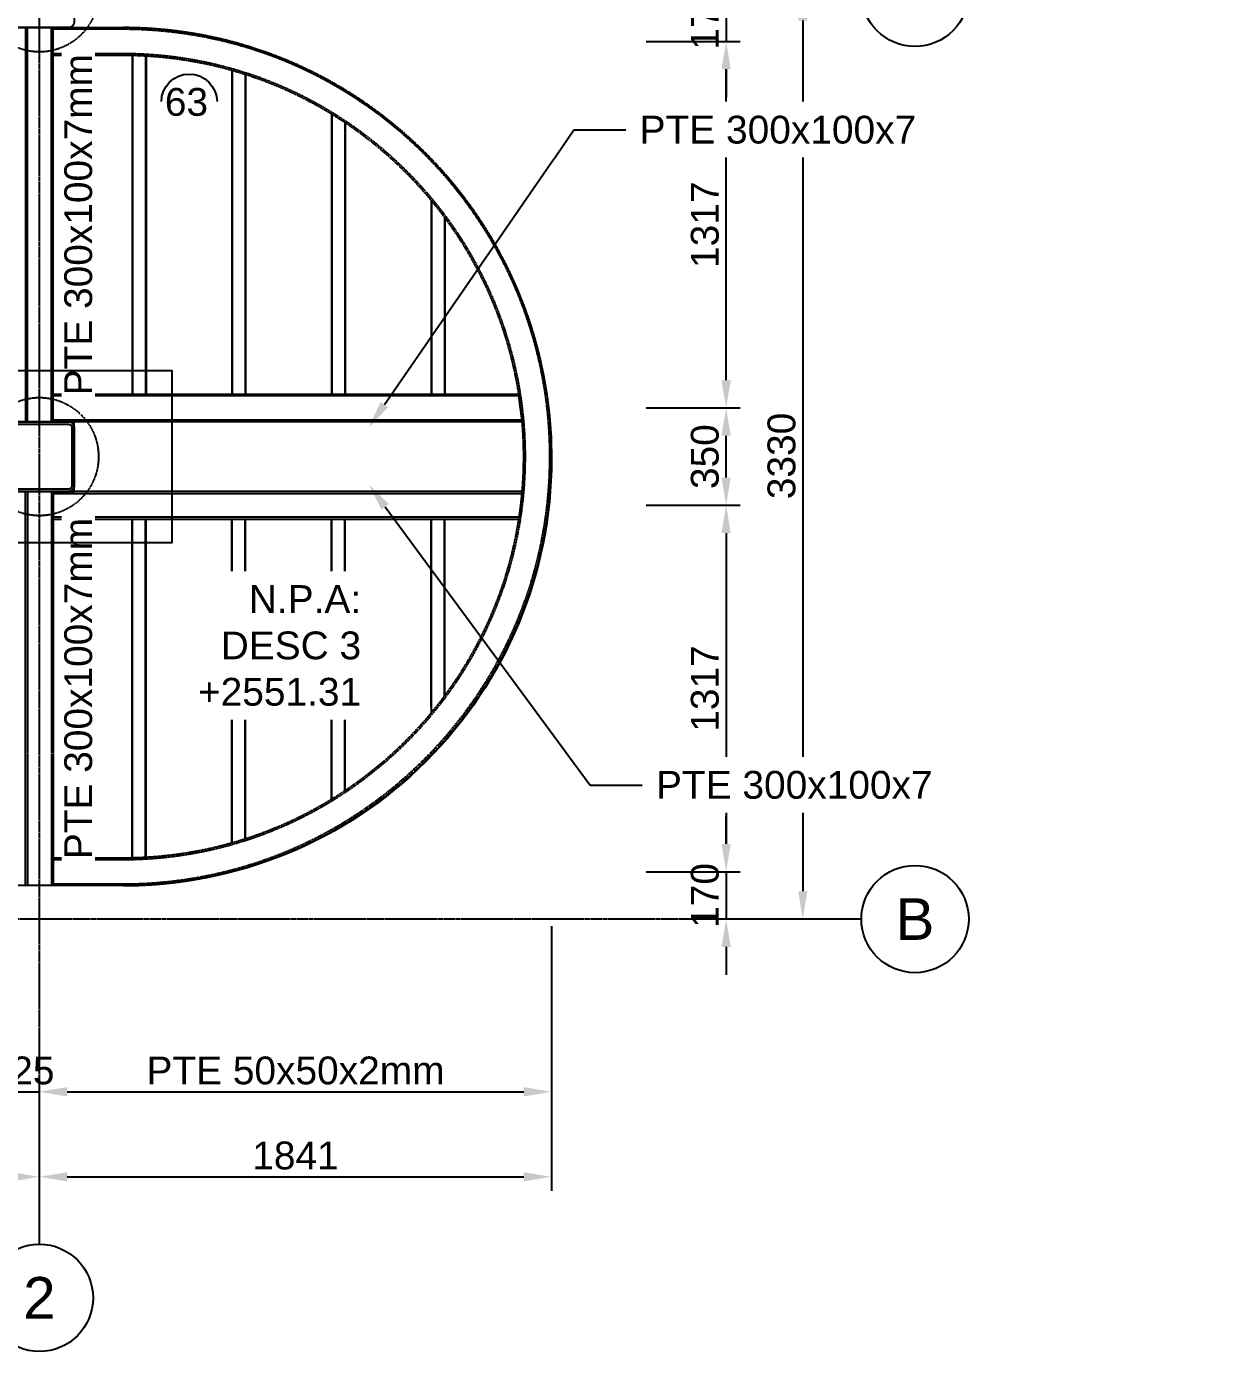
# Model space of a CAD drawing. Header units: millimetres. Extents: x -59786 to 1889966, y -10432 to 69447.
# Drawn here: x 30329 to 34598, y 16875 to 21639 of the extents above; entities that cross this region are included whole.
import ezdxf
from ezdxf import colors
from ezdxf.entities.mleader import LeaderData, LeaderLine
from ezdxf.enums import TextEntityAlignment as Align
from ezdxf.math import Vec2, Vec3

# ---------------------------------------------------------------- set-up
doc = ezdxf.new("R2010")
doc.units = ezdxf.units.MM
doc.header["$LTSCALE"] = 0.2
doc.linetypes.add('CENTER', pattern=[50.8, 31.75, -6.35, 6.35, -6.35])
doc.linetypes.add('HIDDEN', pattern=[9.525, 6.35, -3.175])
for name, color, linetype in [('EE-5', 7, 'Continuous'), ('EE-TEXTO 1', 4, 'Continuous'), ('SIM-COTAS', 1, 'Continuous'), ('SIM-EJES', 8, 'CENTER'), ('SIM-OCULTOS', 8, 'HIDDEN'), ('SIM-PELDAÑOS', 5, 'Continuous'), ('SIM-PTE 250x250x8mm', 51, 'Continuous')]:
    doc.layers.add(name, color=color, linetype=linetype)
doc.styles.add('ARIAL EE', font='arial.ttf')
doc.styles.get("Standard").update_dxf_attribs({"font": 'arial.ttf'})
doc.dimstyles.new('EE 1_STANDAR', dxfattribs={"dimtxt": 2, "dimasz": 2, "dimexe": 1, "dimexo": 0.5, "dimgap": 0.5, "dimtad": 1, "dimdec": 0, "dimdsep": 46, "dimtxsty": 'ARIAL EE', "dimcen": 1.5, "dimclrd": 256, "dimclre": 256, "dimclrt": 2, "dimadec": 0, "dimazin": 0, "dimtfac": 1, "dimtdec": 0, "dimtix": 1, "dimtmove": 0, "dimatfit": 2, "dimfxl": 1, "dimlwd": -1, "dimlwe": -1, "dimarcsym": 0})

# ---------------------------------------------------------------- blocks, each defined once
blk = doc.blocks.new('PELDAÑOS')
at = {"layer": 'EE-5'}
blk.add_circle((0, 0), 2, dxfattribs=at)
at = {"layer": 'EE-TEXTO 1', "style": 'ARIAL EE', "flags": 4}
blk.add_attdef('PELDAÑO', text='', height=2, dxfattribs=at).set_placement((-0.2, 0), align=Align.MIDDLE_CENTER)
blk = doc.blocks.new('*D248')
at = {"layer": 'SIM-COTAS', "transparency": 16777216}
for p, q in [((25925, 17292.1), (25925, 17553.1)), ((30375, 17292.1), (30375, 17553.1)), ((26025, 17503.1), (30275, 17503.1))]:
    blk.add_line(p, q, dxfattribs=at)
for points in [[(26025, 17519.7), (26025, 17486.4), (25925, 17503.1)], [(30275, 17519.7), (30275, 17486.4), (30375, 17503.1)]]:
    blk.add_solid(points, dxfattribs=at)
at = {"layer": 'SIM-COTAS', "color": 2, "transparency": 16777216, "insert": (28150, 17579.1), "char_height": 100, "attachment_point": 5, "style": 'ARIAL EE'}
blk.add_mtext('4450', dxfattribs=at)
blk = doc.blocks.new('*D249')
at = {"layer": 'SIM-COTAS', "transparency": 16777216}
for p, q in [((33304.1, 21759.7), (33068.6, 21759.7)), ((33118.6, 21659.7), (33118.6, 18529.7)), ((33304.1, 18429.7), (33068.6, 18429.7))]:
    blk.add_line(p, q, dxfattribs=at)
for points in [[(33101.9, 21659.7), (33135.2, 21659.7), (33118.6, 21759.7)], [(33101.9, 18529.7), (33135.2, 18529.7), (33118.6, 18429.7)]]:
    blk.add_solid(points, dxfattribs=at)
at = {"layer": 'SIM-COTAS', "color": 2, "transparency": 16777216, "insert": (33042.5, 20094.7), "char_height": 100, "attachment_point": 5, "rotation": 90, "style": 'ARIAL EE'}
blk.add_mtext('3330', dxfattribs=at)
blk = doc.blocks.new('*D250')
at = {"layer": 'SIM-COTAS', "transparency": 16777216}
for p, q in [((32215.6, 18404.7), (32215.6, 17453.1)), ((30375, 17292.1), (30375, 17553.1)), ((30475, 17503.1), (32115.6, 17503.1))]:
    blk.add_line(p, q, dxfattribs=at)
for points in [[(30475, 17519.7), (30475, 17486.4), (30375, 17503.1)], [(32115.6, 17519.7), (32115.6, 17486.4), (32215.6, 17503.1)]]:
    blk.add_solid(points, dxfattribs=at)
at = {"layer": 'SIM-COTAS', "color": 2, "transparency": 16777216, "insert": (31295.3, 17579.1), "char_height": 100, "attachment_point": 5, "style": 'ARIAL EE'}
blk.add_mtext('1841', dxfattribs=at)
blk = doc.blocks.new('*D251')
at = {"layer": 'SIM-COTAS', "transparency": 16777216}
for p, q in [((32843.1, 21859.7), (32843.1, 21959.7)), ((33304.1, 21759.7), (32793.1, 21759.7)), ((32843.1, 21759.7), (32843.1, 21584.7)), ((32555.7, 21584.7), (32893.1, 21584.7)), ((32843.1, 21484.7), (32843.1, 21384.7))]:
    blk.add_line(p, q, dxfattribs=at)
for points in [[(32826.4, 21859.7), (32859.7, 21859.7), (32843.1, 21759.7)], [(32826.4, 21484.7), (32859.7, 21484.7), (32843.1, 21584.7)]]:
    blk.add_solid(points, dxfattribs=at)
at = {"layer": 'SIM-COTAS', "color": 2, "transparency": 16777216, "insert": (32767, 21672.2), "char_height": 100, "attachment_point": 5, "rotation": 90, "style": 'ARIAL EE'}
blk.add_mtext('175', dxfattribs=at)
blk = doc.blocks.new('*D252')
at = {"layer": 'SIM-COTAS', "transparency": 16777216}
for p, q in [((32555.7, 19917.2), (32893.1, 19917.2)), ((32843.1, 19817.2), (32843.1, 18699.8)), ((32555.7, 18599.8), (32893.1, 18599.8))]:
    blk.add_line(p, q, dxfattribs=at)
for points in [[(32826.4, 19817.2), (32859.7, 19817.2), (32843.1, 19917.2)], [(32826.4, 18699.8), (32859.7, 18699.8), (32843.1, 18599.8)]]:
    blk.add_solid(points, dxfattribs=at)
at = {"layer": 'SIM-COTAS', "color": 2, "transparency": 16777216, "insert": (32767, 19258.5), "char_height": 100, "attachment_point": 5, "rotation": 90, "style": 'ARIAL EE'}
blk.add_mtext('1317', dxfattribs=at)
blk = doc.blocks.new('*D253')
at = {"layer": 'SIM-COTAS', "transparency": 16777216}
for p, q in [((32843.1, 18699.8), (32843.1, 18799.8)), ((32555.7, 18599.8), (32893.1, 18599.8)), ((32843.1, 18599.8), (32843.1, 18429.7)), ((33304.1, 18429.7), (32793.1, 18429.7)), ((32843.1, 18329.7), (32843.1, 18229.7))]:
    blk.add_line(p, q, dxfattribs=at)
for points in [[(32826.4, 18699.8), (32859.7, 18699.8), (32843.1, 18599.8)], [(32826.4, 18329.7), (32859.7, 18329.7), (32843.1, 18429.7)]]:
    blk.add_solid(points, dxfattribs=at)
at = {"layer": 'SIM-COTAS', "color": 2, "transparency": 16777216, "insert": (32767, 18514.7), "char_height": 100, "attachment_point": 5, "rotation": 90, "style": 'ARIAL EE'}
blk.add_mtext('170', dxfattribs=at)
blk = doc.blocks.new('*D270')
at = {"layer": 'SIM-COTAS', "transparency": 16777216}
for p, q in [((30250, 18404.7), (30250, 17758.7)), ((30375, 17285.7), (30375, 17858.7)), ((30150, 17808.7), (30050, 17808.7)), ((30250, 17808.7), (30375, 17808.7)), ((30475, 17808.7), (30575, 17808.7))]:
    blk.add_line(p, q, dxfattribs=at)
for points in [[(30150, 17825.4), (30150, 17792.1), (30250, 17808.7)], [(30475, 17825.4), (30475, 17792.1), (30375, 17808.7)]]:
    blk.add_solid(points, dxfattribs=at)
at = {"layer": 'SIM-COTAS', "color": 2, "transparency": 16777216, "insert": (30312.5, 17884.8), "char_height": 100, "attachment_point": 5, "style": 'ARIAL EE'}
blk.add_mtext('125', dxfattribs=at)
blk = doc.blocks.new('*D272')
at = {"layer": 'SIM-COTAS', "transparency": 16777216}
for p, q in [((32555.7, 20267.2), (32893.1, 20267.2)), ((32843.1, 20017.2), (32843.1, 20167.2)), ((32555.7, 19917.2), (32893.1, 19917.2))]:
    blk.add_line(p, q, dxfattribs=at)
for points in [[(32826.4, 20167.2), (32859.7, 20167.2), (32843.1, 20267.2)], [(32826.4, 20017.2), (32859.7, 20017.2), (32843.1, 19917.2)]]:
    blk.add_solid(points, dxfattribs=at)
at = {"layer": 'SIM-COTAS', "color": 2, "transparency": 16777216, "insert": (32767, 20092.2), "char_height": 100, "attachment_point": 5, "rotation": 90, "style": 'ARIAL EE'}
blk.add_mtext('350', dxfattribs=at)
blk = doc.blocks.new('*D273')
at = {"layer": 'SIM-COTAS', "transparency": 16777216}
for p, q in [((32555.7, 21584.7), (32893.1, 21584.7)), ((32843.1, 20367.2), (32843.1, 21484.7)), ((32555.7, 20267.2), (32893.1, 20267.2))]:
    blk.add_line(p, q, dxfattribs=at)
for points in [[(32826.4, 21484.7), (32859.7, 21484.7), (32843.1, 21584.7)], [(32826.4, 20367.2), (32859.7, 20367.2), (32843.1, 20267.2)]]:
    blk.add_solid(points, dxfattribs=at)
at = {"layer": 'SIM-COTAS', "color": 2, "transparency": 16777216, "insert": (32767, 20926), "char_height": 100, "attachment_point": 5, "rotation": 90, "style": 'ARIAL EE'}
blk.add_mtext('1317', dxfattribs=at)
blk = doc.blocks.new('*D274')
at = {"layer": 'SIM-COTAS', "transparency": 16777216}
for p, q in [((32215.6, 18404.7), (32215.6, 17758.7)), ((30375, 17285.7), (30375, 17858.7)), ((30475, 17808.7), (32115.6, 17808.7))]:
    blk.add_line(p, q, dxfattribs=at)
for points in [[(30475, 17825.4), (30475, 17792.1), (30375, 17808.7)], [(32115.6, 17825.4), (32115.6, 17792.1), (32215.6, 17808.7)]]:
    blk.add_solid(points, dxfattribs=at)
at = {"layer": 'SIM-COTAS', "color": 2, "transparency": 16777216, "insert": (31295.3, 17884.8), "char_height": 100, "attachment_point": 5, "style": 'ARIAL EE'}
blk.add_mtext('PTE 50x50x2mm', dxfattribs=at)
blk = doc.blocks.new('ITEM_1')
at = {"layer": 'EE-5'}
blk.add_circle((0, 0), 3.857, dxfattribs=at)
at = {"layer": 'EE-TEXTO 1', "style": 'ARIAL EE', "flags": 4}
blk.add_attdef('EJE', text='', height=3, dxfattribs=at).set_placement((0.001, -0.001), align=Align.MIDDLE_CENTER)
blk = doc.blocks.new('*D305')
at = {"layer": 'SIM-COTAS', "color": 2, "transparency": 16777216, "insert": (30515.1, 19258.5), "char_height": 100, "attachment_point": 5, "rotation": 90, "style": 'ARIAL EE', "bg_fill": 3, "box_fill_scale": 1.1, "bg_fill_color": 256, "bg_fill_true_color": 13158600, "bg_fill_transparency": 0}
blk.add_mtext('PTE 300x100x7mm', dxfattribs=at)
blk = doc.blocks.new('*D306')
at = {"layer": 'SIM-COTAS', "color": 2, "transparency": 16777216, "insert": (30515.1, 20926), "char_height": 100, "attachment_point": 5, "rotation": 90, "style": 'ARIAL EE', "bg_fill": 3, "box_fill_scale": 1.1, "bg_fill_color": 256, "bg_fill_true_color": 13158600, "bg_fill_transparency": 0}
blk.add_mtext('PTE 300x100x7mm', dxfattribs=at)

msp = doc.modelspace()

# ---------------------------------------------------------------- linework, layer by layer
at = {"layer": 'SIM-EJES'}
msp.add_line((33329.111, 18429.656), (22894.413, 18429.656), dxfattribs=at)
at = {"layer": 'SIM-PTE 250x250x8mm'}
msp.add_lwpolyline([(30480.245, 21634.656), (30269.745, 21634.656, -0.41421356), (30249.995, 21654.406), (30249.995, 21864.906, -0.41421356), (30269.745, 21884.656), (30480.245, 21884.656, -0.41421356), (30499.995, 21864.906), (30499.995, 21654.406, -0.41421356)], format="xyb", close=True, dxfattribs=at)

# ---------------------------------------------------------------- block references
ref = msp.add_blockref('PELDAÑOS', (30913.359, 21367.584), dxfattribs=dict(xscale=50, yscale=50, zscale=50))
ref.add_attrib('PELDAÑO', '63', dxfattribs={"layer": 'EE-TEXTO 1', "height": 100, "style": 'ARIAL EE'}).set_placement((30903.381, 21367.584), align=Align.MIDDLE_CENTER)
at = {"layer": 'SIM-COTAS'}
ref = msp.add_blockref('ITEM_1', (33521.968, 21759.656), dxfattribs=dict(at, xscale=50.00000000000001, yscale=50.00000000000001, zscale=50.00000000000001, rotation=179.9999999999999))
ref.add_attrib('EJE', 'A', dxfattribs={"layer": 'EE-TEXTO 1', "height": 150, "style": 'ARIAL EE', "flags": 4}).set_placement((33521.901, 21759.7), align=Align.MIDDLE_CENTER)
ref = msp.add_blockref('ITEM_1', (33521.968, 18429.656), dxfattribs=dict(at, xscale=50.00000000000001, yscale=50.00000000000001, zscale=50.00000000000001, rotation=179.9999999999999))
ref.add_attrib('EJE', 'B', dxfattribs={"layer": 'EE-TEXTO 1', "height": 150, "style": 'ARIAL EE', "flags": 4}).set_placement((33521.901, 18429.7), align=Align.MIDDLE_CENTER)
ref = msp.add_blockref('ITEM_1', (30374.995, 17067.837), dxfattribs=dict(at, xscale=50.00000000000001, yscale=50.00000000000001, zscale=50.00000000000001, rotation=179.9999999999999))
ref.add_attrib('EJE', '2', dxfattribs={"layer": 'EE-TEXTO 1', "height": 150, "style": 'ARIAL EE', "flags": 4}).set_placement((30374.928, 17067.881), align=Align.MIDDLE_CENTER)

# ---------------------------------------------------------------- dimensions: what is measured, and where the dimension line sits
for base, p1, p2, picture, middle in [((30374.995, 17808.749), (30249.995, 18429.656), (30374.995, 17260.694), '*D270', (30312.495, 17884.806)), ((32215.58, 17503.052), (30374.995, 17267.122), (32215.58, 18429.656), '*D250', (31295.287, 17579.109)), ((30374.995, 17503.052), (25924.995, 17267.122), (30374.995, 17267.122), '*D248', (28149.995, 17579.109))]:
    dim = msp.add_linear_dim(base=base, p1=p1, p2=p2, dimstyle='EE 1_STANDAR', dxfattribs=at)
    dim.commit()
    dim.dimension.update_dxf_attribs({"geometry": picture, "text_midpoint": middle})
dim = msp.add_linear_dim(base=(32215.58, 17808.749), p1=(30374.995, 17260.694), p2=(32215.58, 18429.656), text='PTE 50x50x2mm', dimstyle='EE 1_STANDAR', dxfattribs=at)
dim.commit()
dim.dimension.update_dxf_attribs({"geometry": '*D274', "text_midpoint": (31295.287, 17884.806)})

# ---------------------------------------------------------------- leaders
at = {"layer": 'SIM-COTAS', "linetype": 'Continuous'}
ml = msp.add_multileader_mtext('Standard', dxfattribs=at)
ml.set_content('{\\C2;PTE 300x100x7}', color=256)
ml.set_leader_properties()
ml.build(insert=Vec2(0, 0))
ml.multileader.update_dxf_attribs({"dogleg_length": 3.724, "arrow_head_size": 100, "scale": 50})
ctx = ml.context
ctx.base_point, ctx.scale, ctx.char_height, ctx.arrow_head_size, ctx.landing_gap_size, ctx.plane_origin = Vec3(20507.888, 18911.413), 50, 100, 100, 50, Vec3(16048.145, 36223.621)
notes = []
notes.append((ctx, [(0, (1, 1, 0), (20321.71, 18911.413), (1, 0), 186.178, [(0, [(19524.919, 19992.562)], 0, [])])]))
ctx.mtext.insert, ctx.mtext.width, ctx.mtext.defined_height, ctx.mtext.flow_direction = Vec3(20557.888, 18962.299), 1016.98636, 822.189, 5
ctx.mtext.has_bg_fill, ctx.mtext.bg_color, ctx.mtext.bg_scale_factor, ctx.mtext.bg_transparency, ctx.mtext.use_window_bg_color = 1, -1073741824, 1.5, 0, 1
for ctx, leaders in notes:
    for number, flags, end, landing, length, lines in leaders:
        leader = LeaderData()
        leader.index, (leader.has_last_leader_line, leader.has_dogleg_vector, leader.attachment_direction) = number, flags
        leader.last_leader_point, leader.dogleg_vector, leader.dogleg_length = Vec3(end), Vec3(landing), length
        for number, points, colour, breaks in lines:
            line = LeaderLine()
            line.index, line.vertices, line.color, line.breaks = number, Vec3.list(points), colors.encode_raw_color(colour), breaks
            leader.lines.append(line)
        ctx.leaders.append(leader)

# ---------------------------------------------------------------- next in the draw order: dimensions: what is measured, and where the dimension line sits
at = {"layer": 'SIM-COTAS'}
dim = msp.add_linear_dim(base=(32843.057, 18429.656), p1=(32530.724, 18599.835), p2=(33329.111, 18429.656), angle=90, dimstyle='EE 1_STANDAR', dxfattribs=at)
dim.commit()
dim.dimension.update_dxf_attribs({"geometry": '*D253', "text_midpoint": (32767, 18514.746)})

# ---------------------------------------------------------------- next in the draw order: leaders
at = {"layer": 'SIM-COTAS', "linetype": 'Continuous'}
ml = msp.add_multileader_mtext('Standard', dxfattribs=at)
ml.set_content('{\\C2;PTE 300x100x7}', color=256)
ml.set_leader_properties()
ml.build(insert=Vec2(0, 0))
ml.multileader.update_dxf_attribs({"dogleg_length": 3.724, "arrow_head_size": 100, "scale": 50})
ctx = ml.context
ctx.base_point, ctx.scale, ctx.char_height, ctx.arrow_head_size, ctx.landing_gap_size, ctx.plane_origin = Vec3(20448.965, 21266.931), 50, 100, 100, 50, Vec3(16048.145, 3965.691)
notes = []
notes.append((ctx, [(0, (1, 1, 0), (20262.788, 21266.931), (1, 0), 186.178, [(0, [(19524.919, 20196.75)], 0, [])])]))
ctx.mtext.insert, ctx.mtext.rotation, ctx.mtext.width, ctx.mtext.defined_height, ctx.mtext.flow_direction = Vec3(20498.965, 21317.818), 6.28318531, 1006.96264, 822.189, 5
ctx.mtext.has_bg_fill, ctx.mtext.bg_color, ctx.mtext.bg_scale_factor, ctx.mtext.bg_transparency, ctx.mtext.use_window_bg_color = 1, -1073741824, 1.5, 0, 1
ml = msp.add_multileader_mtext('Standard', dxfattribs=at)
ml.set_content('{\\C2;PTE 300x100x7}', color=256)
ml.set_leader_properties()
ml.build(insert=Vec2(0, 0))
ml.multileader.update_dxf_attribs({"dogleg_length": 0.0025, "arrow_head_size": 100, "scale": 50})
ctx = ml.context
ctx.base_point, ctx.scale, ctx.char_height, ctx.arrow_head_size, ctx.landing_gap_size, ctx.plane_origin = Vec3(8288.146, 18924.61), 50, 100, 100, 50, Vec3(4001.224, 36223.621)
notes.append((ctx, [(0, (1, 1, 0), (8101.968, 18924.61), (1, 0), 186.178, [(0, [(7477.998, 19867.246)], 0, [])])]))
ctx.mtext.insert, ctx.mtext.width, ctx.mtext.defined_height, ctx.mtext.flow_direction = Vec3(8338.146, 18975.497), 994.35046, 411.095, 5
ctx.mtext.has_bg_fill, ctx.mtext.bg_color, ctx.mtext.bg_scale_factor, ctx.mtext.bg_transparency, ctx.mtext.use_window_bg_color = 1, -1073741824, 1.5, 0, 1
for ctx, leaders in notes:
    for number, flags, end, landing, length, lines in leaders:
        leader = LeaderData()
        leader.index, (leader.has_last_leader_line, leader.has_dogleg_vector, leader.attachment_direction) = number, flags
        leader.last_leader_point, leader.dogleg_vector, leader.dogleg_length = Vec3(end), Vec3(landing), length
        for number, points, colour, breaks in lines:
            line = LeaderLine()
            line.index, line.vertices, line.color, line.breaks = number, Vec3.list(points), colors.encode_raw_color(colour), breaks
            leader.lines.append(line)
        ctx.leaders.append(leader)

# ---------------------------------------------------------------- next in the draw order: linework, layer by layer
at = {"layer": 'SIM-OCULTOS'}
for p, q in [((30331.995, 19967.246, 3.862), (30331.995, 18549.835)), ((30417.995, 19967.249, 8.264), (30417.995, 18549.839, 4.402)), ((30708.112, 18650.257), (30708.112, 19867.246, 3.862)), ((30710.112, 18650.306), (30710.112, 19867.246, 3.862)), ((30756.112, 18652.22), (30756.112, 19867.246, 3.862)), ((30758.112, 18652.337), (30758.112, 19867.246, 3.862)), ((31066.229, 18704.421), (31066.229, 19867.246, 3.862)), ((31068.229, 18704.989), (31068.229, 19867.246, 3.862)), ((31114.229, 18718.922), (31114.229, 19867.246, 3.862)), ((31116.229, 18719.566), (31116.229, 19867.246, 3.862)), ((31424.346, 18860.871), (31424.346, 19867.246, 3.862)), ((31426.346, 18862.093), (31426.346, 19867.246, 3.862)), ((31472.346, 18891.468), (31472.346, 19867.246, 3.862)), ((31474.346, 18892.801), (31474.346, 19867.246, 3.862))]:
    msp.add_line(p, q, dxfattribs=at)
msp.add_lwpolyline([(30424.995, 19967.246), (30424.995, 18549.835), (30324.995, 18549.835), (30324.995, 19967.246)], close=True, dxfattribs=at)
at = {"layer": 'SIM-PTE 250x250x8mm'}
for points in [[(30480.245, 19967.246), (30269.745, 19967.246, -0.41421356), (30249.995, 19986.996), (30249.995, 20197.496, -0.41421356), (30269.745, 20217.246), (30480.245, 20217.246, -0.41421356), (30499.995, 20197.496), (30499.995, 19986.996, -0.41421356)], [(30480.245, 19975.246), (30269.745, 19975.246, -0.41421356), (30257.995, 19986.996), (30257.995, 20197.496, -0.41421356), (30269.745, 20209.246), (30480.245, 20209.246, -0.41421356), (30491.995, 20197.496), (30491.995, 19986.996, -0.41421356)]]:
    msp.add_lwpolyline(points, format="xyb", close=True, dxfattribs=at)

# ---------------------------------------------------------------- next in the draw order: dimensions: what is measured, and where the dimension line sits
at = {"layer": 'SIM-COTAS'}
for base, p2, picture, middle in [((32843.057, 20267.246), (32530.724, 20267.246), '*D272', (32766.966, 20092.246)), ((32843.057, 18599.835), (32530.724, 18599.835), '*D252', (32766.966, 19258.541))]:
    dim = msp.add_linear_dim(base=base, p1=(32530.724, 19917.246), p2=p2, angle=90, dimstyle='EE 1_STANDAR', dxfattribs=at)
    dim.commit()
    dim.dimension.update_dxf_attribs({"geometry": picture, "text_midpoint": middle})

# ---------------------------------------------------------------- next in the draw order: leaders
at = {"layer": 'SIM-COTAS', "linetype": 'Continuous'}
ml = msp.add_multileader_mtext('Standard', dxfattribs=at)
ml.set_content('{\\C2;PTE 300x100x7}', color=256)
ml.set_leader_properties()
ml.build(insert=Vec2(0, 0))
ml.multileader.update_dxf_attribs({"dogleg_length": 0.0025, "arrow_head_size": 100, "scale": 50})
ctx = ml.context
ctx.base_point, ctx.scale, ctx.char_height, ctx.arrow_head_size, ctx.landing_gap_size, ctx.plane_origin = Vec3(8376.408, 21261.81), 50, 100, 100, 50, Vec3(4001.224, 3965.691)
notes = []
notes.append((ctx, [(0, (1, 1, 0), (8190.23, 21261.81), (1, 0), 186.178, [(0, [(7477.998, 20317.246)], 0, [])])]))
ctx.mtext.insert, ctx.mtext.rotation, ctx.mtext.width, ctx.mtext.defined_height, ctx.mtext.flow_direction = Vec3(8426.408, 21312.697), 6.28318531, 994.35046, 411.095, 5
ctx.mtext.has_bg_fill, ctx.mtext.bg_color, ctx.mtext.bg_scale_factor, ctx.mtext.bg_transparency, ctx.mtext.use_window_bg_color = 1, -1073741824, 1.5, 0, 1
for ctx, leaders in notes:
    for number, flags, end, landing, length, lines in leaders:
        leader = LeaderData()
        leader.index, (leader.has_last_leader_line, leader.has_dogleg_vector, leader.attachment_direction) = number, flags
        leader.last_leader_point, leader.dogleg_vector, leader.dogleg_length = Vec3(end), Vec3(landing), length
        for number, points, colour, breaks in lines:
            line = LeaderLine()
            line.index, line.vertices, line.color, line.breaks = number, Vec3.list(points), colors.encode_raw_color(colour), breaks
            leader.lines.append(line)
        ctx.leaders.append(leader)

# ---------------------------------------------------------------- next in the draw order: linework, layer by layer
at = {"layer": 'SIM-EJES'}
msp.add_line((30374.995, 17260.694), (30374.995, 26567.979), dxfattribs=at)
at = {"layer": 'SIM-OCULTOS'}
for p, q in [((30331.995, 20217.246, 3.862), (30331.995, 21634.656)), ((30417.995, 20217.242, 8.264), (30417.995, 21634.653, 4.402)), ((30708.112, 21534.235), (30708.112, 20317.246, 3.862)), ((30710.112, 21534.185), (30710.112, 20317.246, 3.862)), ((30756.112, 21532.271), (30756.112, 20317.246, 3.862)), ((30758.112, 21532.155), (30758.112, 20317.246, 3.862)), ((31066.229, 21480.07), (31066.229, 20317.246, 3.862)), ((31068.229, 21479.502), (31068.229, 20317.246, 3.862)), ((31114.229, 21465.57), (31114.229, 20317.246, 3.862)), ((31116.229, 21464.926), (31116.229, 20317.246, 3.862)), ((31424.346, 21323.621), (31424.346, 20317.246, 3.862)), ((31426.346, 21322.399), (31426.346, 20317.246, 3.862)), ((31472.346, 21293.024), (31472.346, 20317.246, 3.862)), ((31474.346, 21291.69), (31474.346, 20317.246, 3.862))]:
    msp.add_line(p, q, dxfattribs=at)
msp.add_lwpolyline([(30424.995, 20217.246), (30424.995, 21634.656), (30324.995, 21634.656), (30324.995, 20217.246)], close=True, dxfattribs=at)

# ---------------------------------------------------------------- next in the draw order: dimensions: what is measured, and where the dimension line sits
at = {"layer": 'SIM-COTAS'}
dim = msp.add_linear_dim(base=(32843.057, 21584.656), p1=(33329.111, 21759.656), p2=(32530.724, 21584.656), angle=90, dimstyle='EE 1_STANDAR', dxfattribs=at)
dim.commit()
dim.dimension.update_dxf_attribs({"geometry": '*D251', "text_midpoint": (32843.057, 21672.156), "dimtype": 160})
for base, p1, p2, picture, middle in [((33118.58, 18429.656), (33329.111, 21759.656), (33329.111, 18429.656), '*D249', (33042.489, 20094.656)), ((32843.057, 21584.656), (32530.724, 20267.246), (32530.724, 21584.656), '*D273', (32766.966, 20925.951))]:
    dim = msp.add_linear_dim(base=base, p1=p1, p2=p2, angle=90, dimstyle='EE 1_STANDAR', dxfattribs=at)
    dim.commit()
    dim.dimension.update_dxf_attribs({"geometry": picture, "text_midpoint": middle})

# ---------------------------------------------------------------- next in the draw order: leaders
at = {"layer": 'SIM-COTAS', "linetype": 'Continuous'}
ml = msp.add_multileader_mtext('Standard', dxfattribs=at)
ml.set_content('{\\C2;COLUMNA\\P\\A1;PTE 250x250x8mm}', color=256)
ml.set_leader_properties()
ml.build(insert=Vec2(0, 0))
ml.multileader.update_dxf_attribs({"dogleg_length": 0.0025, "arrow_head_size": 100, "scale": 50})
ctx = ml.context
ctx.base_point, ctx.scale, ctx.char_height, ctx.arrow_head_size, ctx.landing_gap_size, ctx.plane_origin = Vec3(2387.435, 20493.216), 50, 100, 100, 50, Vec3(-2063.969, 37668.534)
notes = []
notes.append((ctx, [(0, (1, 1, 0), (2201.257, 20493.216), (1, 0), 186.178, [(0, [(1894.821, 20217.246)], 0, [])])]))
ctx.mtext.insert, ctx.mtext.width, ctx.mtext.defined_height, ctx.mtext.flow_direction = Vec3(2437.435, 20544.069), 1234.08384, 411.095, 5
for ctx, leaders in notes:
    for number, flags, end, landing, length, lines in leaders:
        leader = LeaderData()
        leader.index, (leader.has_last_leader_line, leader.has_dogleg_vector, leader.attachment_direction) = number, flags
        leader.last_leader_point, leader.dogleg_vector, leader.dogleg_length = Vec3(end), Vec3(landing), length
        for number, points, colour, breaks in lines:
            line = LeaderLine()
            line.index, line.vertices, line.color, line.breaks = number, Vec3.list(points), colors.encode_raw_color(colour), breaks
            leader.lines.append(line)
        ctx.leaders.append(leader)

# ---------------------------------------------------------------- next in the draw order: leaders
ml = msp.add_multileader_mtext('Standard', dxfattribs=at)
ml.set_content('{\\C2;PTE 300x100x7}', color=256)
ml.set_leader_properties()
ml.build(insert=Vec2(0, 0))
ml.multileader.update_dxf_attribs({"dogleg_length": 3.724, "arrow_head_size": 100, "scale": 50})
ctx = ml.context
ctx.base_point, ctx.scale, ctx.char_height, ctx.arrow_head_size, ctx.landing_gap_size, ctx.plane_origin = Vec3(32482.218, 21266.931), 50, 100, 100, 50, Vec3(28081.398, 3965.691)
notes = []
notes.append((ctx, [(0, (1, 1, 0), (32296.04, 21266.931), (1, 0), 186.178, [(0, [(31558.172, 20196.75)], 0, [])])]))
ctx.mtext.insert, ctx.mtext.rotation, ctx.mtext.width, ctx.mtext.defined_height, ctx.mtext.flow_direction = Vec3(32532.218, 21317.818), 6.28318531, 1006.96264, 822.189, 5
ctx.mtext.has_bg_fill, ctx.mtext.bg_color, ctx.mtext.bg_scale_factor, ctx.mtext.bg_transparency, ctx.mtext.use_window_bg_color = 1, -1073741824, 1.5, 0, 1
ml = msp.add_multileader_mtext('Standard', dxfattribs=at)
ml.set_content('{\\C2;PTE 300x100x7}', color=256)
ml.set_leader_properties()
ml.build(insert=Vec2(0, 0))
ml.multileader.update_dxf_attribs({"dogleg_length": 3.724, "arrow_head_size": 100, "scale": 50})
ctx = ml.context
ctx.base_point, ctx.scale, ctx.char_height, ctx.arrow_head_size, ctx.landing_gap_size, ctx.plane_origin = Vec3(32541.14, 18911.413), 50, 100, 100, 50, Vec3(28081.398, 36223.621)
notes.append((ctx, [(0, (1, 1, 0), (32354.963, 18911.413), (1, 0), 186.178, [(0, [(31558.172, 19992.562)], 0, [])])]))
ctx.mtext.insert, ctx.mtext.width, ctx.mtext.defined_height, ctx.mtext.flow_direction = Vec3(32591.14, 18962.299), 1016.98636, 822.189, 5
ctx.mtext.has_bg_fill, ctx.mtext.bg_color, ctx.mtext.bg_scale_factor, ctx.mtext.bg_transparency, ctx.mtext.use_window_bg_color = 1, -1073741824, 1.5, 0, 1
for ctx, leaders in notes:
    for number, flags, end, landing, length, lines in leaders:
        leader = LeaderData()
        leader.index, (leader.has_last_leader_line, leader.has_dogleg_vector, leader.attachment_direction) = number, flags
        leader.last_leader_point, leader.dogleg_vector, leader.dogleg_length = Vec3(end), Vec3(landing), length
        for number, points, colour, breaks in lines:
            line = LeaderLine()
            line.index, line.vertices, line.color, line.breaks = number, Vec3.list(points), colors.encode_raw_color(colour), breaks
            leader.lines.append(line)
        ctx.leaders.append(leader)

# ---------------------------------------------------------------- next in the draw order: linework, layer by layer
at = {"layer": 'SIM-OCULTOS'}
for p, q in [((31782.463, 21014.21), (31782.463, 20317.246, 3.862)), ((31784.463, 21011.798), (31784.463, 20317.246, 3.862)), ((31830.463, 20953.188), (31830.463, 20317.246, 3.862)), ((31832.463, 20950.493), (31832.463, 20317.246, 3.862)), ((32096.175, 20310.246, 3.862), (30424.995, 20310.246, 3.862)), ((30424.995, 20224.246, 3.862), (32109.173, 20224.246, 3.862)), ((30424.995, 19960.246, 3.862), (32111.052, 19960.246, 3.862)), ((32099.587, 19874.246, 3.862), (30424.995, 19874.246, 3.862)), ((31782.463, 19191.886), (31782.463, 19867.246, 3.862)), ((31784.463, 19172.694), (31784.463, 19867.246, 3.862)), ((31830.463, 19231.304), (31830.463, 19867.246, 3.862)), ((31832.463, 19233.999), (31832.463, 19867.246, 3.862))]:
    msp.add_line(p, q, dxfattribs=at)
at = {"layer": 'SIM-OCULTOS', "elevation": -3.862}
msp.add_lwpolyline([(30424.995, 18549.835), (30424.995, 18649.835), (30675.58, 18649.835, 0.99832887), (30675.58, 21534.656), (30424.995, 21534.656), (30424.995, 21634.656), (30675.58, 21634.656, -0.99843721), (30675.58, 18549.835)], format="xyb", close=True, dxfattribs=at)
for points in [[(30424.995, 18555.835), (30675.58, 18555.835, 0.99843111), (30675.58, 21628.656), (30424.995, 21628.656)], [(30424.995, 18643.835), (30675.58, 18643.835, 0.99833579), (30675.58, 21540.656), (30424.995, 21540.656)]]:
    msp.add_lwpolyline(points, format="xyb", dxfattribs=at)
at = {"layer": 'SIM-OCULTOS'}
for points in [[(32109.173, 20217.246), (30424.995, 20217.246), (30424.995, 20317.246), (32096.175, 20317.246)], [(32111.052, 19967.246), (30424.995, 19967.246), (30424.995, 19867.246), (32099.587, 19867.246)]]:
    msp.add_lwpolyline(points, close=True, dxfattribs=at)
at = {"layer": 'SIM-PELDAÑOS', "elevation": -3.862}
msp.add_lwpolyline([(30249.995, 21634.656), (30675.58, 21634.656, -0.41230676), (32215.58, 20081.443, -0.41520921), (30675.58, 18549.835), (30249.995, 18549.835), (30249.995, 18649.835), (29949.995, 18649.835), (29949.995, 19867.246), (30249.995, 19867.246), (30249.995, 19967.246), (30499.995, 19967.246), (30499.995, 20217.246), (30249.995, 20217.246)], format="xyb", close=True, dxfattribs=at)

# ---------------------------------------------------------------- next in the draw order: texts
at = {"layer": 'SIM-COTAS', "color": 2, "insert": (31531.292, 19195.398), "char_height": 100, "width": 583.87876, "attachment_point": 9, "style": 'ARIAL EE', "bg_fill": 3, "box_fill_scale": 1.5, "bg_fill_color": 256, "bg_fill_transparency": 0}
msp.add_mtext('N.P.A: DESC 3\\P+2551.31', dxfattribs=at)

# ---------------------------------------------------------------- next in the draw order: dimensions: what is measured, and where the dimension line sits
at = {"layer": 'SIM-COTAS'}
for base, p1, p2, picture, middle in [((30591.194, 20217.246), (30324.995, 21634.656), (30324.995, 20217.246, -4.402), '*D306', (30515.103, 20925.951)), ((30591.194, 18549.835), (30324.995, 19967.246), (30324.995, 18549.835, -4.402), '*D305', (30515.103, 19258.541))]:
    dim = msp.add_linear_dim(base=base, p1=p1, p2=p2, angle=90, text='PTE 300x100x7mm', dimstyle='EE 1_STANDAR', override={"dimse1": 1, "dimse2": 1, "dimsd1": 1, "dimsd2": 1, "dimtfill": 1}, dxfattribs=at)
    dim.commit()
    dim.dimension.update_dxf_attribs({"geometry": picture, "text_midpoint": middle})

# ---------------------------------------------------------------- next in the draw order: linework, layer by layer
msp.add_lwpolyline([(26842.613, 20401.698), (30851.103, 20401.698), (30851.103, 19782.794), (25109.209, 19782.794), (25109.209, 20988.4), (25072.849, 20831.562), (25144.683, 20831.562)], dxfattribs=at)
at = {"layer": 'SIM-OCULTOS'}
for centre in [(30374.995, 21759.656), (30374.995, 20092.246)]:
    msp.add_circle(centre, 212.416, dxfattribs=at)

doc.saveas('drawing.dxf')
